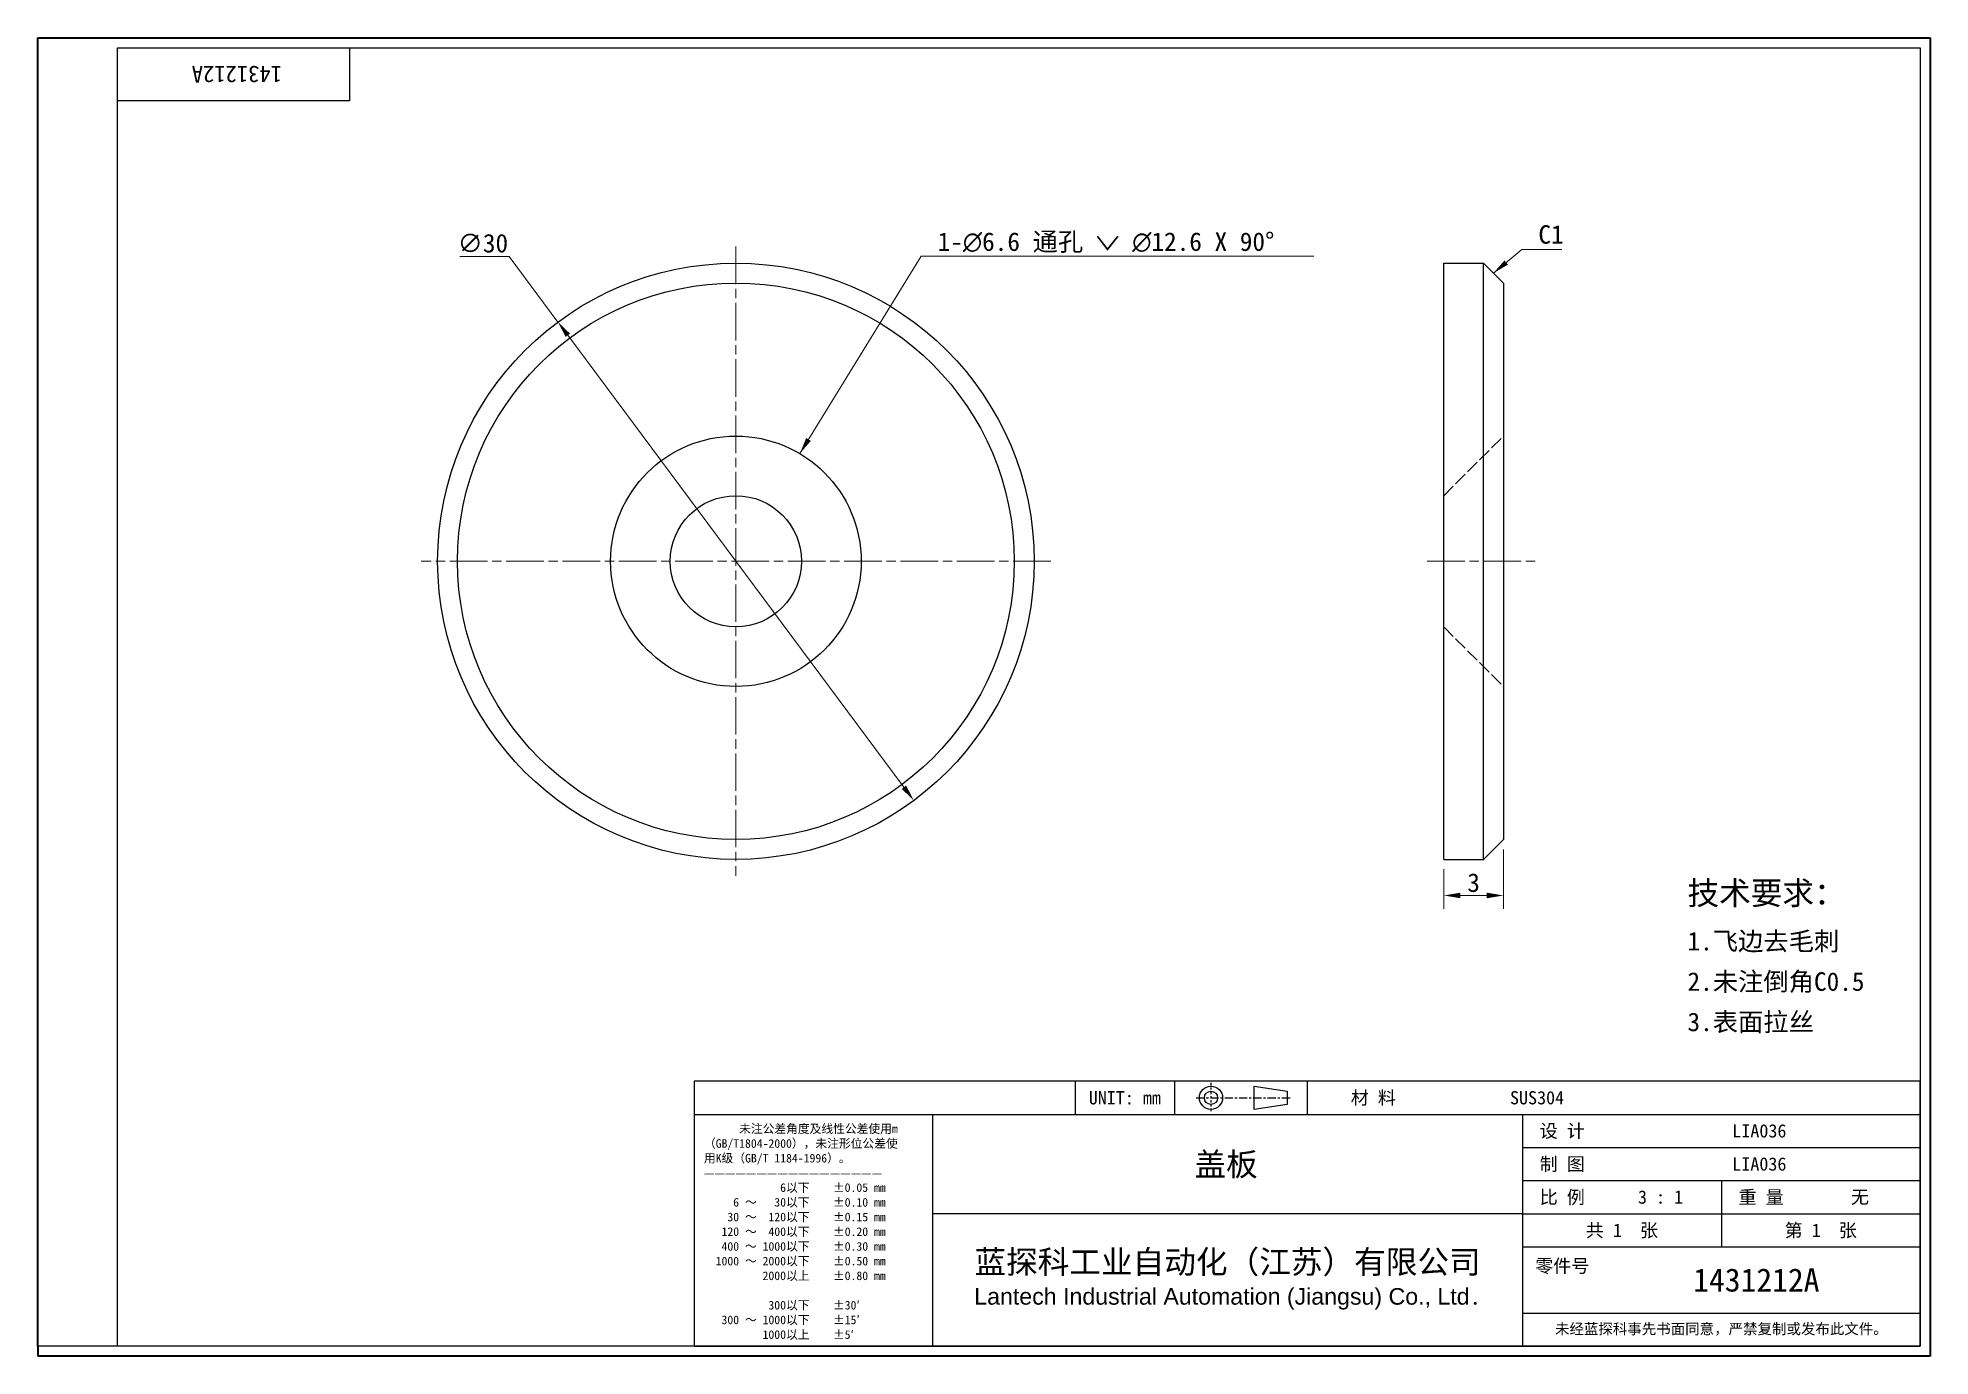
# Model space of a CAD drawing. Header units: millimetres. Extents: x 2 to 97.2, y 1.8 to 68.2.
import ezdxf
from ezdxf.enums import TextEntityAlignment as Align

# ---------------------------------------------------------------- set-up
doc = ezdxf.new("R2010")
doc.units = ezdxf.units.MM
doc.header["$LTSCALE"] = 0.333333
doc.linetypes.add('CHAIN', pattern=[0.3543, 0.2362, -0.0295, 0.0591, -0.0295])
doc.linetypes.add('DASHED', pattern=[0.2067, 0.1654, -0.0413])
for name, color, linetype, lineweight in [('1', 7, 'Continuous', 18), ('可见 (ISO)', 7, 'Continuous', 25), ('图框 (ISO)', 7, 'Continuous', 35), ('标题 (ISO)', 7, 'Continuous', 25)]:
    doc.layers.add(name, color=color, linetype=linetype, lineweight=lineweight)
for name, color, linetype, lineweight, true_color in [('中心标记 (ISO)', 1, 'CHAIN', 18, 0xff0000), ('中心线 (ISO)', 1, 'CHAIN', 18, 0xff0000), ('尺寸 (ISO)', 7, 'Continuous', 18, 0x008000), ('符号 (ISO)', 7, 'Continuous', 18, 0x008000), ('隐藏 (ISO)', 5, 'DASHED', 18, 0x0000ff)]:
    doc.layers.add(name, color=color, linetype=linetype, lineweight=lineweight, true_color=true_color)
doc.styles.add('文本样式164', font='SimSun.ttf')
doc.styles.add('文本样式165', font='SimSun.ttf')
doc.styles.add('文本样式74', font='SimSun.ttf')
doc.styles.add('最新国标', font='simfang.ttf')
doc.styles.add('注释文本 (ISO)', font='simfang.ttf')
doc.dimstyles.new('默认 (GB)', dxfattribs={"dimscale": 0.333333, "dimtxt": 2.8, "dimasz": 2.5, "dimexe": 2, "dimexo": 1.5, "dimgap": 0.5, "dimtad": 1, "dimtoh": 1, "dimdsep": 46, "dimtxsty": '最新国标', "dimcen": 0.09, "dimdle": 10, "dimclrd": 256, "dimclre": 256, "dimclrt": 256, "dimaunit": 1, "dimadec": 3, "dimazin": 2, "dimtfac": 0.535714, "dimtdec": 3, "dimtmove": 0, "dimatfit": 3, "dimfxl": 0, "dimtolj": 1, "dimlwd": -1, "dimlwe": -1, "dimarcsym": 0})
doc.dimstyles.new('默认 (GB)$7', dxfattribs={"dimscale": 0.333333, "dimtxt": 2.8, "dimasz": 2.5, "dimexe": 2, "dimexo": 1.5, "dimgap": 0.5, "dimtad": 1, "dimtoh": 1, "dimdsep": 46, "dimtxsty": '最新国标', "dimcen": 0.09, "dimdle": 10, "dimclrd": 256, "dimclre": 256, "dimclrt": 256, "dimaunit": 1, "dimadec": 3, "dimazin": 2, "dimtfac": 0.535714, "dimtdec": 3, "dimtmove": 0, "dimatfit": 3, "dimfxl": 0, "dimtolj": 1, "dimlwd": -1, "dimlwe": -1, "dimarcsym": 0})

# ---------------------------------------------------------------- blocks, each defined once
blk = doc.blocks.new('图框 最新国标')
at = {"layer": '图框 (ISO)'}
for p, q in [((6, 7), (6, 204.5)), ((6, 204.5), (291.5, 204.5)), ((291.5, 204.5), (291.5, 5.5)), ((6, 7), (6, 5.5)), ((6, 7), (6, 5.5)), ((291.5, 5.5), (6, 5.5))]:
    blk.add_line(p, q, dxfattribs=at)
at = {"layer": '图框 (ISO)', "color": 7, "linetype": 'Continuous', "lineweight": 25}
for p, q in [((18, 203), (290, 203)), ((18, 7), (18, 203)), ((18, 203), (290, 203)), ((53, 203), (53, 195)), ((290, 203), (290, 7)), ((290, 203), (290, 7)), ((53, 195), (18, 195)), ((290, 7), (6, 7)), ((290, 7), (18, 7))]:
    blk.add_line(p, q, dxfattribs=at)
at = {"layer": '图框 (ISO)', "style": '文本样式74'}
blk.add_attdef('零件代号_001', (42.82, 200.25), '', height=2.5, rotation=180, dxfattribs=at)
blk = doc.blocks.new('标题栏 最新国标')
at = {"layer": '标题 (ISO)'}
for p, q in [((381.98, -183.84), (196.98, -183.84)), ((196.98, -183.84), (196.98, -223.84)), ((254.48, -183.84), (254.48, -188.84)), ((269.48, -183.84), (269.48, -188.84)), ((281.48, -188.09), (281.48, -184.59)), ((281.48, -184.59), (286.48, -185.34)), ((286.48, -185.34), (286.48, -187.34)), ((289.48, -183.84), (289.48, -188.84)), ((381.98, -223.84), (381.98, -183.84)), ((383.48, -183.84), (383.48, -225.34)), ((286.48, -187.34), (281.48, -188.09)), ((196.98, -188.84), (381.98, -188.84)), ((232.98, -188.84), (232.98, -223.84)), ((321.98, -188.84), (321.98, -223.84)), ((321.98, -193.84), (381.98, -193.84)), ((321.98, -198.84), (381.98, -198.84)), ((351.98, -198.84), (351.98, -208.84)), ((321.98, -203.84), (232.98, -203.84)), ((321.98, -203.84), (381.98, -203.84)), ((321.98, -208.84), (381.98, -208.84)), ((321.98, -218.84), (381.98, -218.84)), ((196.98, -223.84), (381.98, -223.84)), ((383.48, -225.34), (196.98, -225.34))]:
    blk.add_line(p, q, dxfattribs=at)
at = {"layer": '标题 (ISO)', "linetype": 'CHAIN', "ltscale": 5.000333}
blk.add_line((274.98, -184.09), (274.98, -188.59), dxfattribs=at)
at = {"layer": '标题 (ISO)', "linetype": 'CHAIN', "ltscale": 15.834605}
blk.add_line((272.73, -186.34), (286.98, -186.34), dxfattribs=at)
at = {"layer": '标题 (ISO)'}
for radius in [1.75, 1]:
    blk.add_circle((274.98, -186.34), radius, dxfattribs=at)
at = {"layer": '1', "style": '文本样式164'}
for s, p in [('UNIT: mm', (261.98, -186.34)), ('材 料', (299.48, -186.34)), ('设 计', (327.98, -191.34)), ('制 图', (327.98, -196.34)), ('比 例', (327.98, -201.34)), ('重 量', (357.98, -201.34)), ('共 1  张', (336.98, -206.34)), ('第 1  张', (366.98, -206.34))]:
    blk.add_text(s, height=2, dxfattribs=at).set_placement(p, align=Align.MIDDLE_CENTER)
at = {"layer": '标题 (ISO)', "style": '注释文本 (ISO)'}
for s, insert, char_height, attachment_point, line_spacing_factor in [('\\fSimSun|b0|i0;{\\H1.3000;      未注公差角度及线性公差使用m\\P}\\fSimSun|b0|i0;{\\H1.3000;（GB/T1804-2000），未注形位公差使\\P}\\fSimSun|b0|i0;{\\H1.3000;用K级（GB/T 1184-1996）。\\P}\\fSimSun|b0|i0;{\\H1.3000;—————————————————\\P}\\fSimSun|b0|i0;{\\H1.3000;             6以下    ±0.05 mm\\P}\\fSimSun|b0|i0;{\\H1.3000;     6 ～   30以下    ±0.10 mm\\P}\\fSimSun|b0|i0;{\\H1.3000;    30 ～  120以下    ±0.15 mm\\P}\\fSimSun|b0|i0;{\\H1.3000;   120 ～  400以下    ±0.20 mm\\P}\\fSimSun|b0|i0;{\\H1.3000;   400 ～ 1000以下    ±0.30 mm\\P}\\fSimSun|b0|i0;{\\H1.3000;  1000 ～ 2000以下    ±0.50 mm\\P}\\fSimSun|b0|i0;{\\H1.3000;          2000以上    ±0.80 mm\\P}\\fSimSun|b0|i0;{\\H1.3000;\\P}\\fSimSun|b0|i0;{\\H1.3000;           300以下    ±30′\\P}\\fSimSun|b0|i0;{\\H1.3000;   300 ～ 1000以下    ±15′\\P}\\fSimSun|b0|i0;{\\H1.3000;          1000以上    ±5′}', (198.48, -206.63), 1.3, 4, 1.023913), ('{\\fMicrosoft YaHei|b0|i0|c134|p34;\\H1.75x;蓝探科工业自动化（江苏）有限公司\\P\\fArial|b0|i0|c0|p34;\\H0.71429x;Lantech Industrial Automation (Jiangsu) Co., Ltd\\fFangSong|b0|i0|c134|p49;.\\H1.15195x; }', (277.48, -213.84), 2, 5, 0.978695)]:
    blk.add_mtext(s, dxfattribs=dict(at, insert=insert, char_height=char_height, attachment_point=attachment_point, line_spacing_factor=line_spacing_factor))
at = {"layer": '标题 (ISO)', "attachment_point": 5, "style": '注释文本 (ISO)'}
for s, insert, char_height in [('\\fFangSong|b0|i0;零件号', (327.98, -211.84), 2), ('\\fSimSun|b0|i0;{\\H1.6000;未经蓝探科事先书面同意，严禁复制或发布此文件。}', (351.98, -221.34), 1.6)]:
    blk.add_mtext(s, dxfattribs=dict(at, insert=insert, char_height=char_height))
at = {"layer": '标题 (ISO)'}
for tag, p, height, style in [('材料_001', (320.09, -187.33), 2, '注释文本 (ISO)'), ('设计人_001', (353.63, -192.33), 2, '注释文本 (ISO)'), ('库存编号_001', (272.49, -198.13), 3.5, '文本样式165'), ('设计人_001', (353.63, -197.33), 2, '注释文本 (ISO)'), ('视图比例_001', (339.4, -202.33), 2, '注释文本 (ISO)'), ('质量\\P3;_001', (371.53, -202.3), 2, '注释文本 (ISO)'), ('零件代号_001', (347.74, -215.59), 3.5, '文本样式165')]:
    blk.add_attdef(tag, p, '', height=height, dxfattribs=dict(at, style=style))
blk = doc.blocks.new('*D5')
at = {"layer": 'Defpoints', "color": 0, "transparency": 16777216}
for p in [(28.158, 53.868), (46.054, 29.791)]:
    blk.add_point(p, dxfattribs=at)
at = {"layer": '尺寸 (ISO)', "color": 116, "true_color": 0x00803f, "transparency": 16777216}
for p, q in [((25.71, 57.161), (23.218, 57.161)), ((28.158, 53.868), (25.71, 57.161)), ((45.557, 30.459), (28.655, 53.199))]:
    blk.add_line(p, q, dxfattribs=at)
for points in [[(28.766, 53.282), (28.543, 53.117), (28.158, 53.868)], [(45.668, 30.542), (45.445, 30.377), (46.054, 29.791)]]:
    blk.add_solid(points, dxfattribs=at)
at = {"layer": '尺寸 (ISO)', "transparency": 16777216, "insert": (24.381, 57.827), "char_height": 0.9333, "attachment_point": 5, "style": '最新国标'}
blk.add_mtext('\\A1;∅30', dxfattribs=at)
blk = doc.blocks.new('*D6')
at = {"layer": 'Defpoints', "color": 0, "transparency": 16777216}
for p in [(75.704, 27.829), (72.704, 26.829), (75.704, 25.014)]:
    blk.add_point(p, dxfattribs=at)
at = {"layer": '尺寸 (ISO)', "color": 116, "true_color": 0x00803f, "transparency": 16777216}
for p, q in [((75.704, 27.329), (75.704, 24.347)), ((72.704, 26.329), (72.704, 24.347)), ((73.537, 25.014), (74.871, 25.014))]:
    blk.add_line(p, q, dxfattribs=at)
for points in [[(73.537, 25.153), (73.537, 24.875), (72.704, 25.014)], [(74.871, 25.153), (74.871, 24.875), (75.704, 25.014)]]:
    blk.add_solid(points, dxfattribs=at)
at = {"layer": '尺寸 (ISO)', "transparency": 16777216, "insert": (74.204, 25.653), "char_height": 0.9333, "attachment_point": 5, "style": '最新国标'}
blk.add_mtext('\\A1;3', dxfattribs=at)

msp = doc.modelspace()

# ---------------------------------------------------------------- linework, layer by layer
at = {"layer": '中心标记 (ISO)', "ltscale": 23.990969}
for p, q in [((37.106, 57.663), (37.106, 25.996)), ((52.939, 41.829), (21.273, 41.829))]:
    msp.add_line(p, q, dxfattribs=at)
at = {"layer": '中心线 (ISO)', "ltscale": 23.990969}
msp.add_line((71.871, 41.829), (77.305, 41.829), dxfattribs=at)
at = {"layer": '可见 (ISO)'}
for p, q in [((72.704, 26.829), (72.704, 56.829)), ((72.704, 56.829), (74.704, 56.829)), ((74.704, 26.829), (74.704, 56.829)), ((75.704, 55.829), (74.704, 56.829)), ((75.704, 55.829), (75.704, 27.829)), ((75.704, 27.829), (74.704, 26.829)), ((72.704, 26.829), (74.704, 26.829))]:
    msp.add_line(p, q, dxfattribs=at)
for radius in [15, 14, 6.3, 3.3]:
    msp.add_circle((37.106, 41.829), radius, dxfattribs=at)
at = {"layer": '隐藏 (ISO)', "ltscale": 12.315357}
for p, q in [((72.704, 45.129), (75.704, 48.129)), ((72.704, 38.529), (75.704, 35.529))]:
    msp.add_line(p, q, dxfattribs=at)

# ---------------------------------------------------------------- block references
at = {"xscale": 0.3333333333333333, "yscale": 0.3333333333333333, "zscale": 0.3333333333333333}
msp.add_blockref('图框 最新国标', (0, 0), dxfattribs=at).add_auto_attribs({'零件代号_001': '1431212A'})
ref = msp.add_blockref('标题栏 最新国标', (-30.661, 76.948), dxfattribs=dict(xscale=0.3333333333333333, yscale=0.3333333333333333, zscale=0.3333333333333333))
ref.add_attrib('零件代号_001', '1431212A', (85.251, 5.083), dxfattribs={"layer": '标题 (ISO)', "height": 1.1667, "style": '文本样式165'})
ref.add_attrib('库存编号_001', '盖板', (60.168, 10.904), dxfattribs={"layer": '标题 (ISO)', "height": 1.1667, "style": '文本样式165'})
ref.add_attrib('质量\\P3;_001', '无', (93.181, 9.513), dxfattribs={"layer": '标题 (ISO)', "height": 0.667, "style": '注释文本 (ISO)'})
ref.add_attrib('视图比例_001', '3 : 1', (82.472, 9.506), dxfattribs={"layer": '标题 (ISO)', "height": 0.6667, "style": '注释文本 (ISO)'})
ref.add_attrib('设计人_001', 'LIA036', (87.217, 12.837), dxfattribs={"layer": '标题 (ISO)', "height": 0.6667, "style": '注释文本 (ISO)'})
ref.add_attrib('设计人_001', 'LIA036', (87.217, 11.17), dxfattribs={"layer": '标题 (ISO)', "height": 0.6667, "style": '注释文本 (ISO)'})
ref.add_attrib('材料_001', 'SUS304', (76.037, 14.504), dxfattribs={"layer": '标题 (ISO)', "height": 0.6667, "style": '注释文本 (ISO)'})

# ---------------------------------------------------------------- texts
at = {"layer": '符号 (ISO)'}
for s, insert, char_height, width, attachment_point, line_spacing_factor, style in [('1-\\fAIGDT|b0|i0;{\\H0.9333;n}\\fFangSong|b0|i0;{\\H0.9333;6.6 通孔 }\\fAIGDT|b0|i0;{\\H0.9333;w}\\fFangSong|b0|i0;{\\H0.9333; }\\fAIGDT|b0|i0;{\\H0.9333;n}\\fFangSong|b0|i0;{\\H0.9333;12.6 X 90°}', (47.251, 57.343), 0.933333, 20.39123, 7, 0.49, '最新国标'), ('{\\H1.75005x;技术要求：\\H0.79995x;\\P1.飞边去毛刺\\P2.未注倒角C0.5\\P3.表面拉丝}', (84.962, 21.901), 0.66667, 9.7809, 4, 1.305367, '注释文本 (ISO)')]:
    msp.add_mtext(s, dxfattribs=dict(at, insert=insert, char_height=char_height, width=width, attachment_point=attachment_point, line_spacing_factor=line_spacing_factor, style=style))
at = {"layer": '符号 (ISO)', "insert": (77.466, 58.739), "char_height": 0.9333, "attachment_point": 1, "style": '最新国标'}
msp.add_mtext('C1', dxfattribs=at)

# ---------------------------------------------------------------- dimensions: what is measured, and where the dimension line sits
at = {"layer": '尺寸 (ISO)', "color": 116, "true_color": 0x00803f}
dim = msp.add_diameter_dim_2p(p1=(46.054, 29.791), p2=(28.158, 53.868), dimstyle='默认 (GB)', override={"dimgap": 0.5, "dimtih": 1, "dimdec": 2, "dimlfac": 1, "dimtol": 0, "dimlim": 0, "dimtp": 0, "dimtm": 0, "dimtdec": 3, "dimatfit": 2}, dxfattribs=at)
dim.commit()
dim.dimension.update_dxf_attribs({"geometry": '*D5', "text_midpoint": (24.381, 57.161), "dimtype": 163})
dim = msp.add_linear_dim(base=(75.704, 25.014), p1=(72.704, 26.829), p2=(75.704, 27.829), angle=180, dimstyle='默认 (GB)', override={"dimgap": 0.5, "dimtoh": 0, "dimdec": 2, "dimtol": 0, "dimlim": 0, "dimtp": 0, "dimtm": 0, "dimtdec": 3, "dimtofl": 0, "dimatfit": 1}, dxfattribs=at)
dim.commit()
dim.dimension.update_dxf_attribs({"geometry": '*D6', "text_midpoint": (74.204, 25.014), "dimtype": 160})

# ---------------------------------------------------------------- leaders
at = {"layer": '符号 (ISO)', "annotation_type": 0, "has_hookline": 1, "hookline_direction": 0, "text_width": 18.913}
msp.add_leader([(40.322, 47.247), (46.418, 57.188), (47.251, 57.188)], dimstyle='默认 (GB)$7', override={"dimgap": 0, "dimtad": 1}, dxfattribs=at)
at = {"layer": '符号 (ISO)', "color": 116, "true_color": 0x00803f, "annotation_type": 0, "has_hookline": 1, "hookline_direction": 0, "text_width": 1.184}
msp.add_leader([(75.204, 56.329), (76.633, 57.511), (77.466, 57.511)], dimstyle='默认 (GB)$7', override={"dimgap": 0, "dimtad": 1}, dxfattribs=at)

doc.saveas('drawing.dxf')
